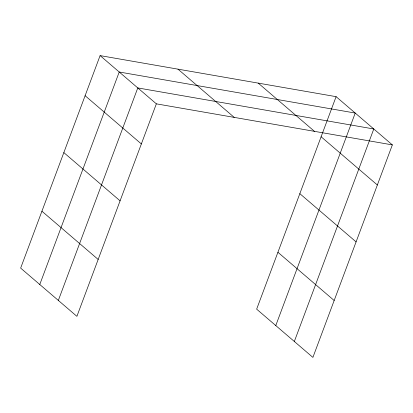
<?xml version="1.0" encoding="UTF-8"?>
<svg xmlns="http://www.w3.org/2000/svg" width="413" height="413" viewBox="0 0 413 413"><rect width="100%" height="100%" fill="white"/><g stroke="black" fill="none" stroke-linecap="round" stroke-linejoin="round"><path stroke-width="0.62" d="M100.101 55.605L20.65 268.104L76.901 316.337L156.351 103.844L100.101 55.605L336.099 96.663L392.35 144.896L312.899 357.395L256.649 309.156L336.099 96.663M39.777 284.505L119.223 72.007L355.226 113.059L275.776 325.558M58.336 300.421L137.787 87.923L373.786 128.98L294.335 341.479M156.351 103.844L392.35 144.896M321.108 136.765L377.358 184.998M258.218 83.111L314.469 131.349M177.977 69.152L234.233 117.39M299.833 193.656L356.083 241.889M277.918 252.271L334.169 300.504M85.104 95.708L141.36 143.946M63.834 152.598L120.085 200.837M41.919 211.213L98.17 259.447"/></g></svg>
